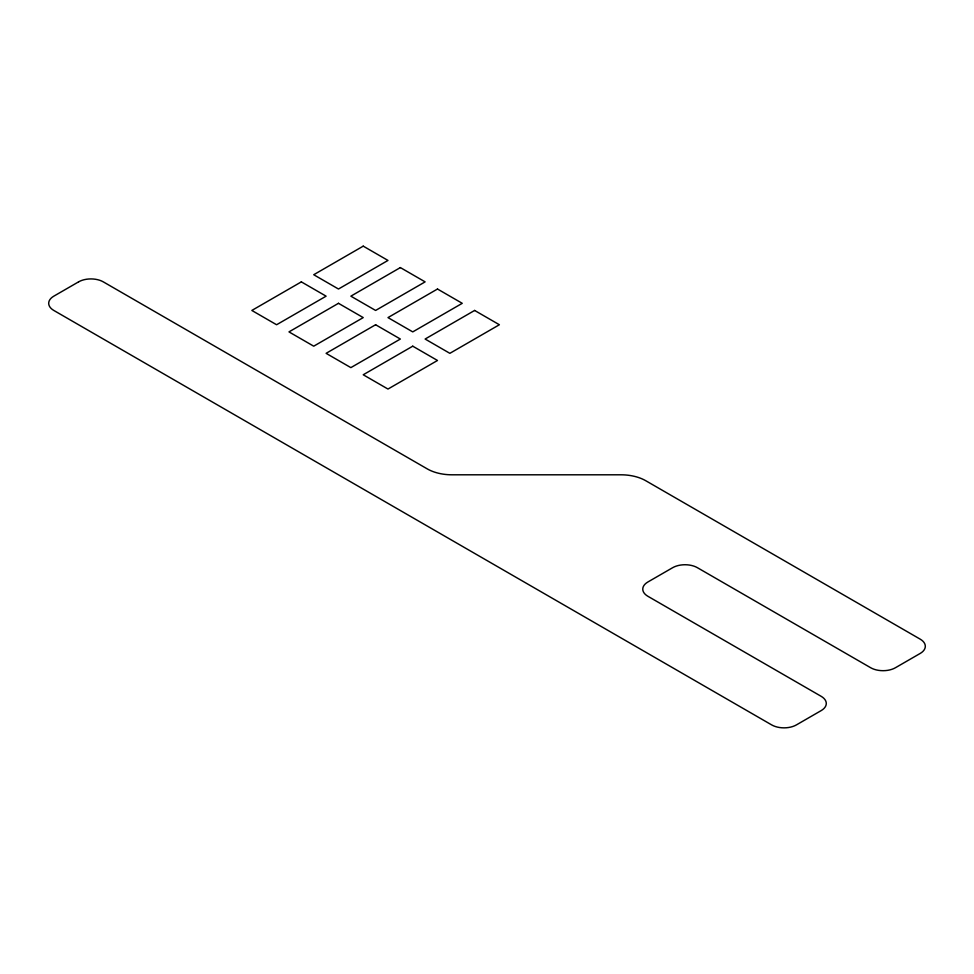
<?xml version="1.0" encoding="UTF-8"?>
<svg xmlns="http://www.w3.org/2000/svg" width="974" height="974" viewBox="0 0 974 974"><rect width="100%" height="100%" fill="white"/><g stroke="black" fill="none" stroke-linecap="round" stroke-linejoin="round"><path stroke-width="1.46" d="M78.565 281.876L53.814 296.169A17.508 10.105 0 0 0 53.814 310.45L771.664 724.899A17.508 10.105 0 0 0 796.415 724.899L821.167 710.606A17.508 10.105 0 0 0 821.167 696.325L647.893 596.283A17.508 10.105 0 0 1 647.893 581.989L672.657 567.696A17.508 10.105 0 0 1 697.408 567.696L870.683 667.738A17.508 10.105 0 0 0 895.435 667.738L920.186 653.444A17.508 10.105 0 0 0 920.186 639.151L645.774 480.73A35.003 20.211 0 0 0 621.022 474.801L451.997 474.801A35.003 20.211 0 0 1 427.245 468.884L103.317 281.876A17.508 10.105 0 0 0 78.565 281.876M301.343 281.876L251.84 310.45L276.592 324.744L326.107 296.169L301.343 281.876M363.229 246.142L313.725 274.729L338.477 289.022L387.981 260.435L363.229 246.142M338.477 303.316L288.974 331.891L313.725 346.184L363.229 317.597L338.477 303.316M400.363 267.582L350.859 296.169L375.611 310.45L425.114 281.876L400.363 267.582M375.611 324.744L326.107 353.331L350.859 367.624L400.363 339.037L375.611 324.744M437.496 289.022L387.981 317.597L412.745 331.891L462.248 303.316L437.496 289.022M412.745 346.184L363.229 374.771L387.981 389.052L437.496 360.477L412.745 346.184M474.618 310.45L425.114 339.037L449.866 353.331L499.382 324.744L474.618 310.45"/></g></svg>
